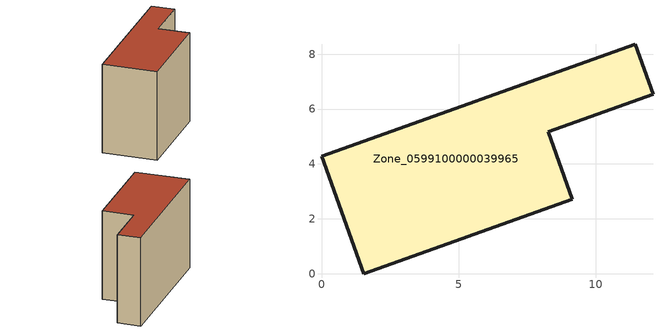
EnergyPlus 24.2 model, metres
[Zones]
Zone_0599100000039965
 floor ground (C_G): 0,4.29 11.44,8.36 12.09,6.55 8.27,5.18 9.15,2.71 1.54,0 z0
 wall outside (C_F): 1.54,0 9.15,2.71 8.27,5.18 12.09,6.55 11.44,8.36 0,4.29 1.54,0 z0:7.58
 roof outside (C_R): 11.44,8.36 0,4.29 1.54,0 9.15,2.71 8.27,5.18 12.09,6.55 z7.58
[BUILDING]
Pand.0599100000039965: North Axis=0; Terrain=City; Loads Convergence Tolerance Value=0.04; Temperature Convergence Tolerance Value=0.4; Solar Distribution=FullExterior; Maximum Number of Warmup Days=25; Minimum Number of Warmup Days=1
[Site:Location]
Rotterdam.The.Hague.AP_ZH_NLD Design_Conditions: Latitude=51.96; Longitude=4.45; Time Zone=1; Elevation=-4.5
[SITE:GROUNDTEMPERATURE:BUILDINGSURFACE]
18, 18, 18, 18, 18, 18, 18, 18, 18, 18, 18, 18
[MATERIAL] Thermal Absorptance=0.9; Solar Absorptance=0.7; Visible Absorptance=0.7
Name | Roughness | Thickness | Conductivity | Density | Specific Heat
G.TI.1946 | MediumSmooth | 0.15 | 1 | 540 | 1210
F.TI.1946 | Rough | 0.3 | 0.857143 | 1920 | 840
R.TI.1946 | MediumRough | 0.2 | 0.1 | 1500 | 1000
[CONSTRUCTION]
C_G: G.TI.1946
C_F: F.TI.1946
C_R: R.TI.1946
[ZONE]
Zone_0599100000039965: Type=1; Multiplier=1; Ceiling Height=Autocalculate; Volume=Autocalculate; Floor Area=autocalculate; Part of Total Floor Area=Yes
[ZONEINFILTRATION:DESIGNFLOWRATE]
Infil_Zone_0599100000039965: Zone or ZoneList or Space or SpaceList=Zone_0599100000039965; Schedule=AlwaysOn; Design Flow Rate Calculation Method=Flow/Area; Flow Rate per Floor Area=0.003; Constant Term Coefficient=1; Temperature Term Coefficient=0; Velocity Term Coefficient=0; Velocity Squared Term Coefficient=0
[HVACTEMPLATE:ZONE:IDEALLOADSAIRSYSTEM]
Zone_0599100000039965: Maximum Heating Supply Air Temperature=50; Minimum Cooling Supply Air Temperature=13; Maximum Heating Supply Air Humidity Ratio=0.0156; Minimum Cooling Supply Air Humidity Ratio=0.0077; Heating Limit=NoLimit; Cooling Limit=NoLimit; Dehumidification Control Type=ConstantSensibleHeatRatio; Cooling Sensible Heat Ratio=0.7; Dehumidification Setpoint=60; Humidification Control Type=None; Humidification Setpoint=30; Outdoor Air Method=None; Outdoor Air Flow Rate per Person=0.00944; Outdoor Air Flow Rate per Zone Floor Area=0; Outdoor Air Flow Rate per Zone=0; Demand Controlled Ventilation Type=None; Outdoor Air Economizer Type=NoEconomizer; Heat Recovery Type=None; Sensible Heat Recovery Effectiveness=0.7; Latent Heat Recovery Effectiveness=0.65
[ZONECONTROL:THERMOSTAT]
ThermostatControl_Zone_0599100000039965: Zone or ZoneList=Zone_0599100000039965; Control Type Schedule=DualSetpointControlType; Control 1=Thermostat_Zone_0599100000039965; Temperature Difference Between Cutout And Setpoint=0
[THERMOSTATSETPOINT:DUALSETPOINT]
Thermostat_Zone_0599100000039965: Heating Setpoint Temperature Schedule=HeatingSetpoint_Zone_0599100000039965; Cooling Setpoint Temperature Schedule=CoolingSetpoint_Zone_0599100000039965
[SCHEDULE:COMPACT]
HeatingSetpoint_Zone_0599100000039965: Through: 12/31, For: AllDays, Until: 24:00, 21
CoolingSetpoint_Zone_0599100000039965: Through: 12/31, For: AllDays, Until: 24:00, 24
DualSetpointControlType: Through: 12/31, For: AllDays, Until: 24:00, 4
AlwaysOn: Through: 12/31, For: AllDays, Until: 24:00, 1
